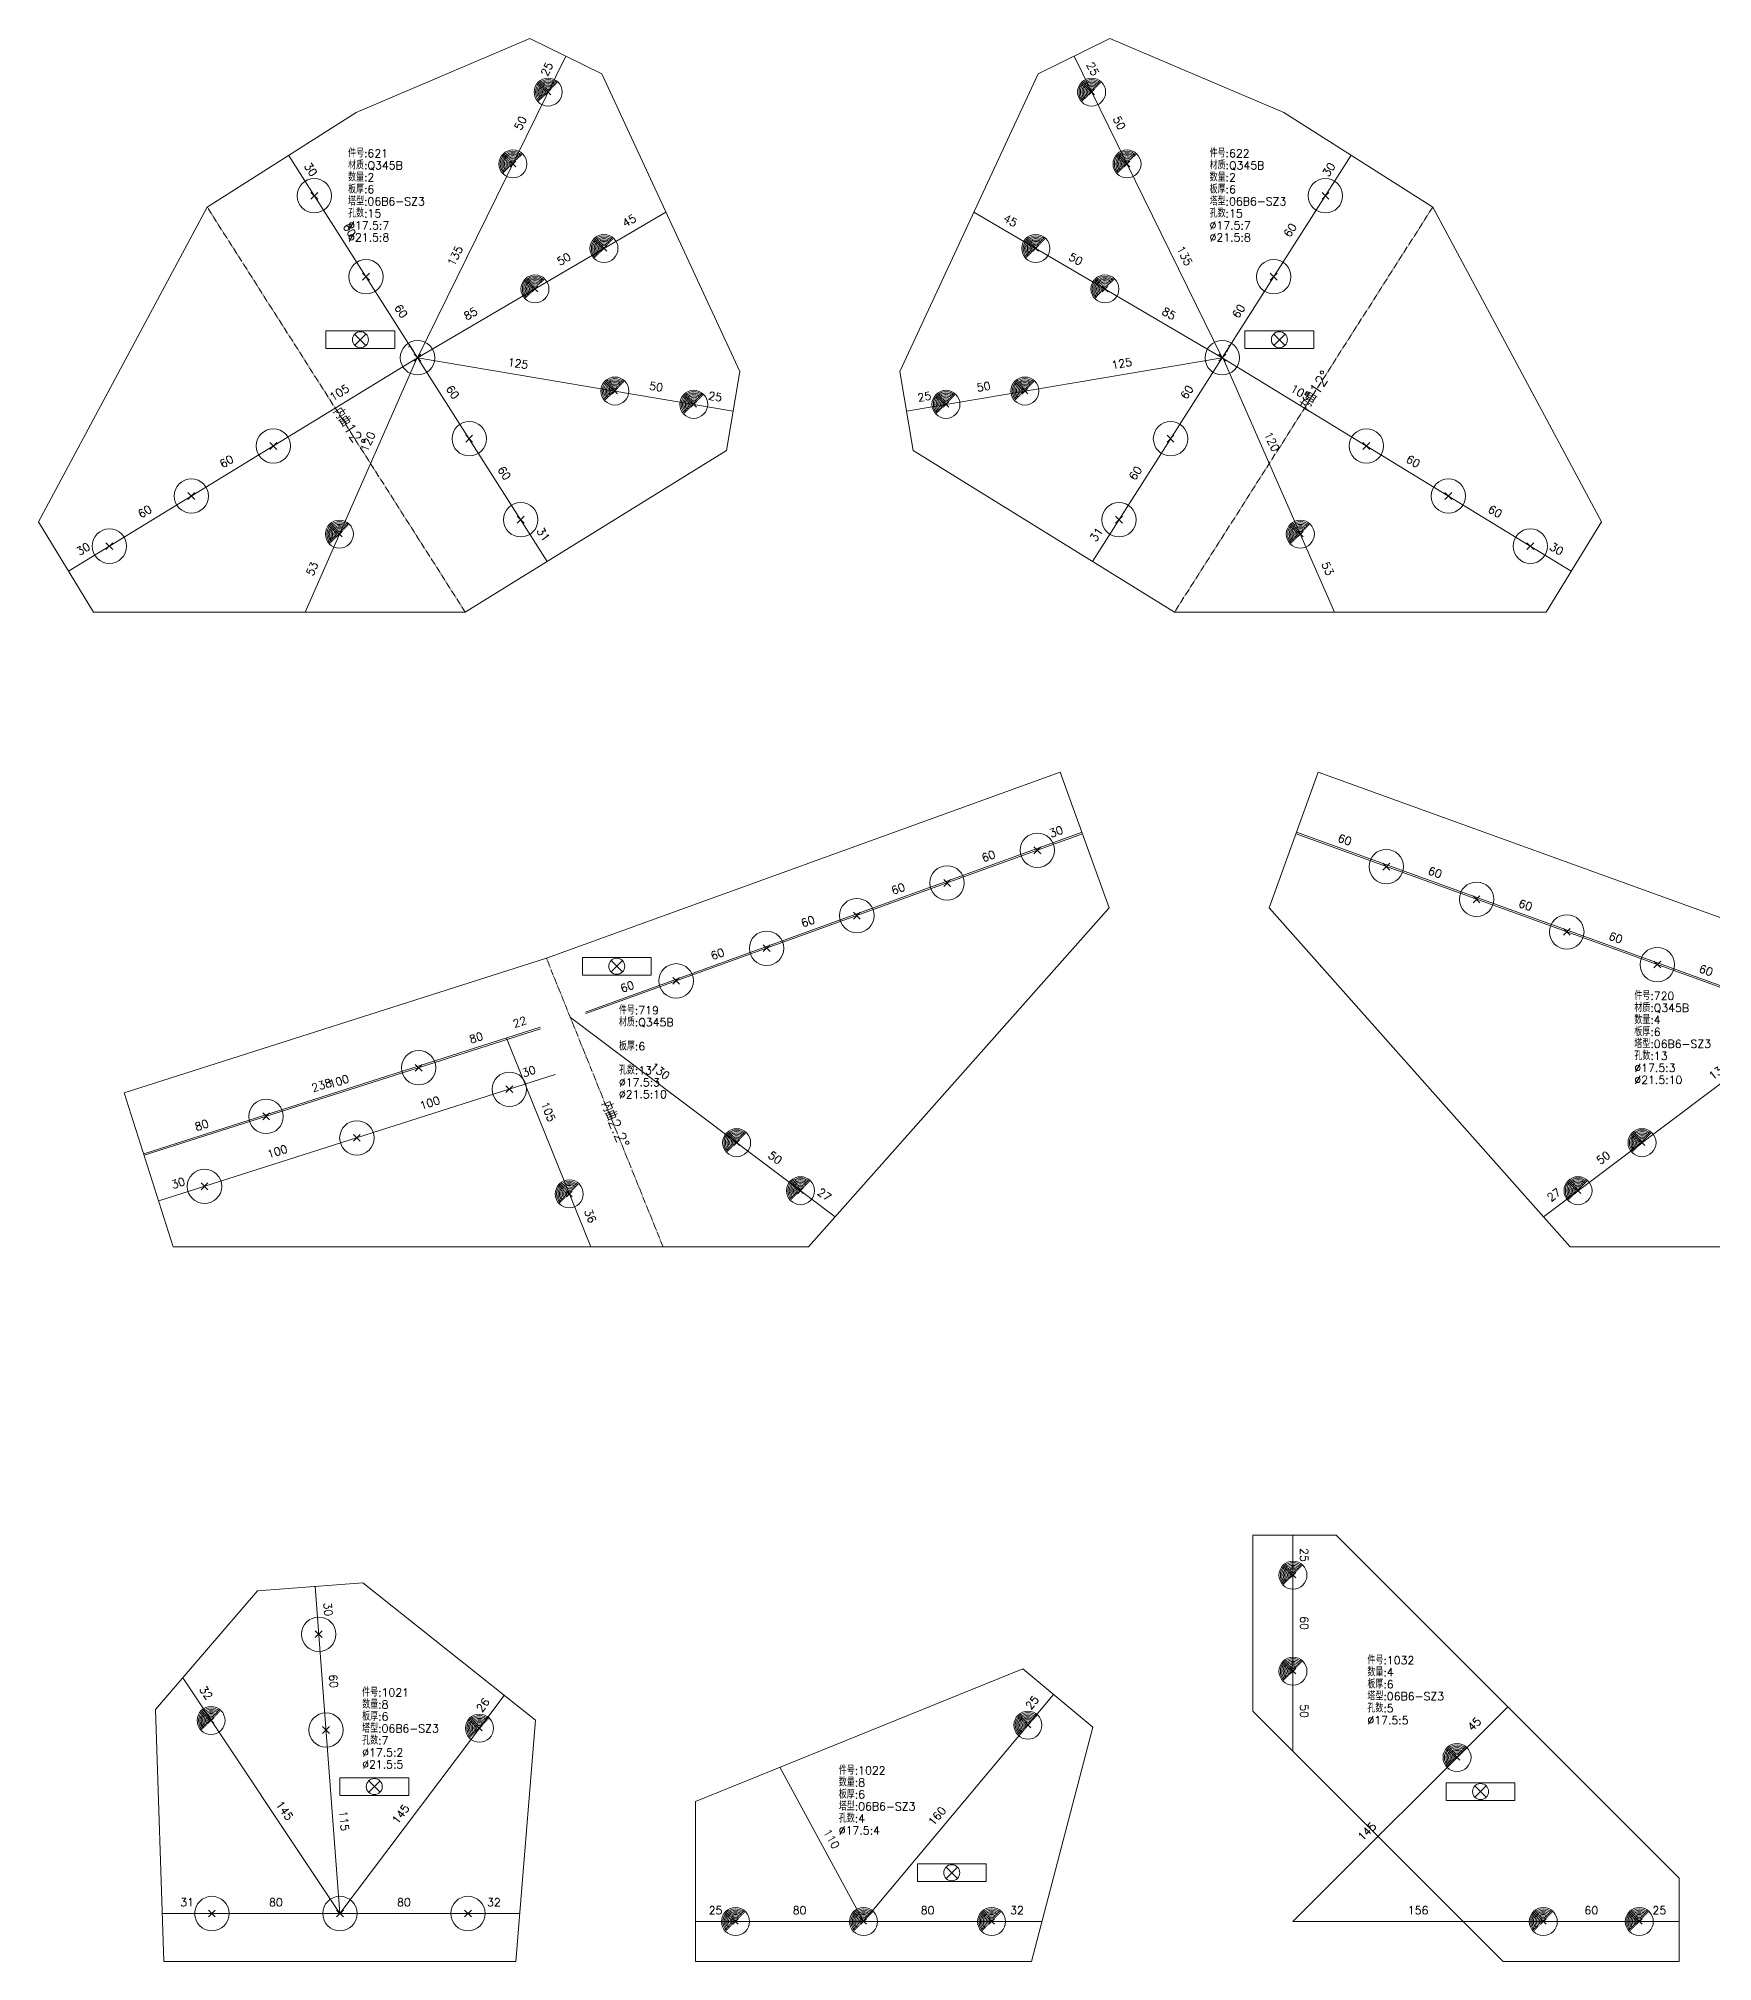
# Model space of a CAD drawing. Extents: x 0 to 6519, y -11 to 2213.
# Drawn here: x 1251 to 2297, y 0 to 1201 of the extents above; entities that cross this region are included whole.
import ezdxf
from ezdxf.enums import TextEntityAlignment as Align

# ---------------------------------------------------------------- set-up
doc = ezdxf.new("R2010")
doc.units = 0
doc.header["$MEASUREMENT"] = 0
doc.linetypes.add('制弯线', pattern=[5.9, 4, -0.5, 0.2, -0.5, 0.2, -0.5])
for name, color, linetype, lineweight in [('1', 7, 'CONTINUOUS', 25), ('2', 7, 'CONTINUOUS', 25), ('5', 7, 'CONTINUOUS', 25)]:
    doc.layers.add(name, color=color, linetype=linetype, lineweight=lineweight)
doc.styles.get("Standard").update_dxf_attribs({"font": 'simplex.shx', "width": 0.7, "height": 3, "bigfont": 'gbhzfs.shx'})

# ---------------------------------------------------------------- blocks, each defined once
blk = doc.blocks.new('板孔21.5')
at = {"layer": '5', "color": 7, "linetype": 'Continuous', "lineweight": 13}
for p, q in [((-0.2, -0.2), (0.2, 0.2)), ((0.2, -0.2), (-0.2, 0.2))]:
    blk.add_line(p, q, dxfattribs=at)
blk.add_circle((0, 0), 1, dxfattribs=at)
blk = doc.blocks.new('板孔17.5')
at = {"layer": '5', "color": 7, "linetype": 'Continuous', "lineweight": 0}
for p, q in [((-0.2, -0.2), (0.2, 0.2)), ((-0.2, 0.2), (0.2, -0.2))]:
    blk.add_line(p, q, dxfattribs=at)
at = {"layer": '5', "color": 7, "linetype": 'Continuous', "lineweight": 13}
blk.add_circle((0, 0), 1, dxfattribs=at)
for radius in [0.9, 0.8, 0.7, 0.6, 0.5, 0.4, 0.3, 0.2, 0.1]:
    blk.add_arc((0, 0), radius, 45, 225, dxfattribs=at)

msp = doc.modelspace()

# ---------------------------------------------------------------- linework, layer by layer
at = {"layer": '1', "color": 7, "linetype": 'Continuous', "lineweight": 18}
for p, q in [((1558, 1201.5), (1449.4, 1155.3)), ((1602.9, 1179.4), (1558, 1201.5)), ((1920.4, 1201.5), (1875.6, 1179.4)), ((2029, 1155.3), (1920.4, 1201.5)), ((1689.2, 993.4), (1602.9, 1179.4)), ((1875.6, 1179.4), (1789.2, 993.4)), ((1449.4, 1155.3), (1356.4, 1096.1)), ((2122.1, 1096.1), (2029, 1155.3)), ((1356.4, 1096.1), (1251, 899.4)), ((2227.5, 899.4), (2122.1, 1096.1)), ((1680.9, 944.1), (1689.2, 993.4)), ((1789.2, 993.4), (1797.5, 944.1)), ((1517.6, 843.1), (1680.9, 944.1)), ((1797.5, 944.1), (1960.8, 843.1)), ((1251, 899.4), (1285.4, 843.1)), ((2193.1, 843.1), (2227.5, 899.4)), ((1285.4, 843.1), (1517.6, 843.1)), ((1960.8, 843.1), (2193.1, 843.1)), ((1889.4, 743.1), (1568.3, 626.9)), ((1920, 658.4), (1889.4, 743.1)), ((2050.6, 743.1), (2020, 658.4)), ((2371.7, 626.9), (2050.6, 743.1)), ((1732.1, 446.6), (1920, 658.4)), ((2020, 658.4), (2208, 446.6)), ((1568.3, 626.9), (1304.5, 542.8)), ((1304.5, 542.8), (1335.2, 446.6)), ((1335.2, 446.6), (1732.1, 446.6)), ((2208, 446.6), (2604.8, 446.6)), ((2061.8, 266.4), (2009.8, 266.4)), ((2009.8, 266.4), (2009.8, 156.4)), ((2276.2, 52), (2061.8, 266.4)), ((1387.9, 231.7), (1324.1, 157.5)), ((1453.7, 236.7), (1387.9, 231.7)), ((1561.5, 150.8), (1453.7, 236.7)), ((1866, 182.9), (1661.5, 100)), ((1909.8, 146.4), (1866, 182.9)), ((1324.1, 157.5), (1329.3, 0)), ((2009.8, 156.4), (2166.2, 0)), ((1549.3, 0), (1561.5, 150.8)), ((1871.5, 0), (1909.8, 146.4)), ((1661.5, 100), (1661.5, 0)), ((2276.2, 0), (2276.2, 52)), ((1329.3, 0), (1549.3, 0)), ((1661.5, 0), (1871.5, 0)), ((2166.2, 0), (2276.2, 0))]:
    msp.add_line(p, q, dxfattribs=at)
at = {"layer": '1', "color": 7, "linetype": 'Continuous', "lineweight": 13}
for p, q in [((1430.6, 1018.8), (1430.6, 1007.8)), ((1473.6, 1018.8), (1430.6, 1018.8)), ((1455.6, 1016.8), (1448.5, 1009.7)), ((1448.5, 1016.8), (1455.6, 1009.7)), ((1473.6, 1007.8), (1473.6, 1018.8)), ((2004.8, 1018.8), (2004.8, 1007.8)), ((2047.8, 1018.8), (2004.8, 1018.8)), ((2029.9, 1016.8), (2022.8, 1009.7)), ((2022.8, 1016.8), (2029.9, 1009.7)), ((2047.8, 1007.8), (2047.8, 1018.8)), ((1430.6, 1007.8), (1473.6, 1007.8)), ((2004.8, 1007.8), (2047.8, 1007.8)), ((1590.8, 627.3), (1590.8, 616.3)), ((1633.8, 627.3), (1590.8, 627.3)), ((1615.8, 625.4), (1608.7, 618.3)), ((1608.7, 625.4), (1615.8, 618.3)), ((1633.8, 616.3), (1633.8, 627.3)), ((1590.8, 616.3), (1633.8, 616.3)), ((1439.3, 114.8), (1439.3, 103.8)), ((1482.3, 114.8), (1439.3, 114.8)), ((1464.4, 112.9), (1457.3, 105.8)), ((1457.3, 112.9), (1464.4, 105.8)), ((1482.3, 103.8), (1482.3, 114.8)), ((2130.5, 111.7), (2130.5, 100.7)), ((2173.5, 111.7), (2130.5, 111.7)), ((2155.5, 109.7), (2148.4, 102.7)), ((2148.4, 109.7), (2155.5, 102.7)), ((2173.5, 100.7), (2173.5, 111.7)), ((1439.3, 103.8), (1482.3, 103.8)), ((2130.5, 100.7), (2173.5, 100.7)), ((1800.1, 61), (1800.1, 50)), ((1843.1, 61), (1800.1, 61)), ((1843.1, 50), (1843.1, 61)), ((1800.1, 50), (1843.1, 50)), ((1825.2, 59), (1818.1, 51.9)), ((1818.1, 59), (1825.2, 51.9))]:
    msp.add_line(p, q, dxfattribs=at)
for centre in [(1452.1, 1013.3), (2026.3, 1013.3), (1612.3, 621.8), (1460.8, 109.3), (2152, 106.2), (1821.6, 55.5)]:
    msp.add_circle(centre, 5, dxfattribs=at)
at = {"layer": '2', "color": 9, "linetype": 'Continuous', "lineweight": 13}
for p, q in [((1487.8, 1002), (1580.4, 1190.5)), ((1990.6, 1002), (1898, 1190.5)), ((1568.9, 874.8), (1407.2, 1128.5)), ((1909.5, 874.8), (2071.2, 1128.5)), ((1487.8, 1002), (1643, 1093)), ((1990.6, 1002), (1835.4, 1093)), ((1487.8, 1002), (1269.7, 868.7)), ((1487.3, 1001.6), (1417.6, 843.1)), ((1487.8, 1002), (1685.1, 968.7)), ((1990.6, 1002), (1793.4, 968.7)), ((1990.6, 1002), (2208.7, 868.7)), ((1991.1, 1001.6), (2060.8, 843.1)), ((1592.7, 593.2), (1903, 705.5)), ((1593, 592.3), (1903.3, 704.5)), ((2347, 592.3), (2036.7, 704.5)), ((2347.3, 593.2), (2037, 705.5)), ((1583.3, 589.8), (1748.7, 465.3)), ((2356.7, 589.8), (2191.3, 465.3)), ((1564.4, 583.7), (1316.7, 504.7)), ((1564.7, 582.7), (1317, 503.7)), ((1543.3, 576.9), (1596, 446.6)), ((1573.8, 554.1), (1326.1, 475.2)), ((2034.8, 266.4), (2034.8, 131.4)), ((1439.3, 30), (1423.8, 234.4)), ((1439.3, 30), (1341.1, 177.2)), ((1439.3, 30), (1542, 166.3)), ((1766.5, 25), (1885.2, 166.9)), ((2034.8, 25), (2169, 159.2)), ((1766.5, 25), (1714.2, 121.4)), ((1328.3, 30), (1551.7, 30)), ((1878.1, 25), (1661.5, 25)), ((2034.8, 25), (2276.2, 25))]:
    msp.add_line(p, q, dxfattribs=at)
at = {"layer": '2', "color": 190, "linetype": '制弯线', "lineweight": 13}
for p, q in [((1517.6, 843.1), (1356.4, 1096.1)), ((2122.1, 1096.1), (1960.8, 843.1)), ((1641.2, 446.6), (1568.3, 626.9))]:
    msp.add_line(p, q, dxfattribs=at)

# ---------------------------------------------------------------- block references
at = {"layer": '1', "color": 7, "linetype": 'Continuous', "lineweight": 0}
for name, p, xscale, yscale, zscale in [('板孔17.5', (1569.4, 1168), 8.75, 8.75, 8.75), ('板孔17.5', (1909, 1168), 8.75, 8.75, 8.75), ('板孔17.5', (1547.4, 1123.1), 8.75, 8.75, 8.75), ('板孔17.5', (1931.1, 1123.1), 8.75, 8.75, 8.75), ('板孔21.5', (1423.3, 1103.2), 10.75, 10.75, 10.75), ('板孔21.5', (2055.1, 1103.2), 10.75, 10.75, 10.75), ('板孔17.5', (1604.3, 1070.3), 8.75, 8.75, 8.75), ('板孔17.5', (1874.1, 1070.3), 8.75, 8.75, 8.75), ('板孔21.5', (1455.6, 1052.6), 10.75, 10.75, 10.75), ('板孔21.5', (2022.8, 1052.6), 10.75, 10.75, 10.75), ('板孔17.5', (1561.2, 1045), 8.75, 8.75, 8.75), ('板孔17.5', (1917.3, 1045), 8.75, 8.75, 8.75), ('板孔21.5', (1487.8, 1002), 10.75, 10.75, 10.75), ('板孔21.5', (1990.6, 1002), 10.75, 10.75, 10.75), ('板孔17.5', (1611.1, 981.2), 8.75, 8.75, 8.75), ('板孔17.5', (1867.3, 981.2), 8.75, 8.75, 8.75), ('板孔17.5', (1660.4, 972.9), 8.75, 8.75, 8.75), ('板孔17.5', (1818, 972.9), 8.75, 8.75, 8.75), ('板孔21.5', (1520.1, 951.4), 10.75, 10.75, 10.75), ('板孔21.5', (1958.3, 951.4), 10.75, 10.75, 10.75), ('板孔21.5', (1397.7, 946.9), 10.75, 10.75, 10.75), ('板孔21.5', (2080.7, 946.9), 10.75, 10.75, 10.75), ('板孔21.5', (1346.5, 915.6), 10.75, 10.75, 10.75), ('板孔21.5', (2131.9, 915.6), 10.75, 10.75, 10.75), ('板孔21.5', (1552.3, 900.8), 10.75, 10.75, 10.75), ('板孔21.5', (1926.1, 900.8), 10.75, 10.75, 10.75), ('板孔21.5', (1295.3, 884.3), 10.75, 10.75, 10.75), ('板孔17.5', (1439, 891.8), 8.75, 8.75, 8.75), ('板孔17.5', (2039.4, 891.8), 8.75, 8.75, 8.75), ('板孔21.5', (2183.1, 884.3), 10.75, 10.75, 10.75), ('板孔21.5', (1875.1, 694.3), 10.75, 10.75, 10.75), ('板孔21.5', (2093.1, 684.1), 10.75, 10.75, 10.75), ('板孔21.5', (1818.7, 673.9), 10.75, 10.75, 10.75), ('板孔21.5', (2149.5, 663.7), 10.75, 10.75, 10.75), ('板孔21.5', (1762.3, 653.5), 10.75, 10.75, 10.75), ('板孔21.5', (2205.9, 643.3), 10.75, 10.75, 10.75), ('板孔21.5', (1705.9, 633.1), 10.75, 10.75, 10.75), ('板孔21.5', (2262.4, 622.9), 10.75, 10.75, 10.75), ('板孔21.5', (1649.4, 612.7), 10.75, 10.75, 10.75), ('板孔21.5', (1488.5, 558.4), 10.75, 10.75, 10.75), ('板孔21.5', (1545.2, 545), 10.75, 10.75, 10.75), ('板孔21.5', (1393.2, 528), 10.75, 10.75, 10.75), ('板孔21.5', (1449.9, 514.6), 10.75, 10.75, 10.75), ('板孔17.5', (1687.2, 511.6), 8.75, 8.75, 8.75), ('板孔17.5', (2252.9, 511.6), 8.75, 8.75, 8.75), ('板孔21.5', (1354.7, 484.3), 10.75, 10.75, 10.75), ('板孔17.5', (1582.6, 479.6), 8.75, 8.75, 8.75), ('板孔17.5', (1727.1, 481.6), 8.75, 8.75, 8.75), ('板孔17.5', (2212.9, 481.6), 8.75, 8.75, 8.75), ('板孔17.5', (2034.8, 241.4), 8.75, 8.75, 8.75), ('板孔21.5', (1426.1, 204.5), 10.75, 10.75, 10.75), ('板孔17.5', (2034.8, 181.4), 8.75, 8.75, 8.75), ('板孔17.5', (1358.8, 150.6), 8.75, 8.75, 8.75), ('板孔17.5', (1869.2, 147.7), 8.75, 8.75, 8.75), ('板孔21.5', (1430.6, 144.7), 10.75, 10.75, 10.75), ('板孔17.5', (1526.5, 145.8), 8.75, 8.75, 8.75), ('板孔17.5', (2137.3, 127.5), 8.75, 8.75, 8.75), ('板孔21.5', (1359.3, 30), 10.75, 10.75, 10.75), ('板孔21.5', (1439.3, 30), 10.75, 10.75, 10.75), ('板孔21.5', (1519.3, 30), 10.75, 10.75, 10.75), ('板孔17.5', (1686.5, 25), 8.75, 8.75, 8.75), ('板孔17.5', (1766.5, 25), 8.75, 8.75, 8.75), ('板孔17.5', (1846.5, 25), 8.75, 8.75, 8.75), ('板孔17.5', (2191.2, 25), 8.75, 8.75, 8.75), ('板孔17.5', (2251.2, 25), 8.75, 8.75, 8.75)]:
    msp.add_blockref(name, p, dxfattribs=dict(at, xscale=xscale, yscale=yscale, zscale=zscale))

# ---------------------------------------------------------------- texts
at = {"layer": '1', "color": 7, "linetype": 'Continuous', "lineweight": 13}
for s, p in [('件号:621', (1444.4, 1125.7)), ('件号:622', (1982.7, 1125.7)), ('材质:Q345B', (1444.4, 1118.2)), ('数量:2', (1444.4, 1110.7)), ('材质:Q345B', (1982.7, 1118.2)), ('数量:2', (1982.7, 1110.7)), ('板厚:6', (1444.4, 1103.2)), ('板厚:6', (1982.7, 1103.2)), ('塔型:06B6-SZ3', (1444.4, 1095.7)), ('孔数:15', (1444.4, 1088.2)), ('塔型:06B6-SZ3', (1982.7, 1095.7)), ('孔数:15', (1982.7, 1088.2)), ('%%c17.5:7', (1444.4, 1080.7)), ('%%c17.5:7', (1982.7, 1080.7)), ('%%c21.5:8', (1444.4, 1073.2)), ('%%c21.5:8', (1982.7, 1073.2)), ('件号:720', (2248.1, 599.3)), ('件号:719', (1613.6, 590.3)), ('材质:Q345B', (1613.6, 582.8)), ('材质:Q345B', (2248.1, 591.8)), ('数量:4', (2248.1, 584.3)), ('板厚:6', (2248.1, 576.8)), ('板厚:6', (1613.6, 567.8)), ('塔型:06B6-SZ3', (2248.1, 569.3)), ('孔数:13', (2248.1, 561.8)), ('孔数:13', (1613.6, 552.8)), ('%%c17.5:3', (2248.1, 554.3)), ('%%c21.5:10', (2248.1, 546.8)), ('%%c17.5:3', (1613.6, 545.3)), ('%%c21.5:10', (1613.6, 537.8)), ('件号:1032', (2081.3, 184.2)), ('数量:4', (2081.3, 176.7)), ('件号:1021', (1453.2, 164.1)), ('板厚:6', (2081.3, 169.2)), ('塔型:06B6-SZ3', (2081.3, 161.7)), ('数量:8', (1453.2, 156.6)), ('孔数:5', (2081.3, 154.2)), ('板厚:6', (1453.2, 149.1)), ('塔型:06B6-SZ3', (1453.2, 141.6)), ('%%c17.5:5', (2081.3, 146.7)), ('孔数:7', (1453.2, 134.1)), ('%%c17.5:2', (1453.2, 126.6)), ('%%c21.5:5', (1453.2, 119.1)), ('件号:1022', (1751, 115.4)), ('数量:8', (1751, 107.9)), ('板厚:6', (1751, 100.4)), ('塔型:06B6-SZ3', (1751, 92.9)), ('孔数:4', (1751, 85.4)), ('%%c17.5:4', (1751, 77.9))]:
    msp.add_text(s, height=5, dxfattribs=at).set_placement(p, align=Align.BOTTOM_LEFT)
at = {"layer": '2', "color": 7, "linetype": 'Continuous', "lineweight": 13}
for s, rotation, p in [('25', 64, (1572.2, 1180.6)), ('25', 297, (1906.2, 1180.6)), ('50', 64, (1555.7, 1146.9)), ('50', 297, (1922.7, 1146.9)), ('30', 304, (1417.8, 1117.4)), ('30', 57, (2060.6, 1117.4)), ('60', 304, (1442, 1079.5)), ('45', 30, (1622.1, 1084.2)), ('45', 331, (1856.3, 1084.2)), ('60', 57, (2036.4, 1079.5)), ('135', 64, (1514.9, 1063.9)), ('135', 297, (1963.5, 1063.9)), ('50', 30, (1581.2, 1060.2)), ('50', 331, (1897.2, 1060.2)), ('60', 304, (1474.2, 1028.9)), ('85', 30, (1523, 1026.1)), ('60', 57, (2004.2, 1028.9)), ('85', 331, (1955.4, 1026.1)), ('1', 31, (1486, 1004.4)), ('1', 330, (1992.4, 1004.4)), ('125', 351, (1550, 994.5)), ('125', 10, (1928.5, 994.5)), ('50', 351, (1636.3, 980)), ('50', 10, (1842.2, 980)), ('105', 31, (1441, 976.8)), ('60', 304, (1506.5, 978.3)), ('25', 351, (1673.2, 973.8)), ('25', 10, (1805.2, 973.8)), ('60', 57, (1971.9, 978.3)), ('105', 330, (2037.5, 976.8)), ('120', 66, (1460.4, 947.9)), ('120', 295, (2018, 947.9)), ('60', 31, (1370.6, 933.8)), ('60', 330, (2107.9, 933.8)), ('60', 304, (1538.7, 927.7)), ('60', 57, (1939.7, 927.7)), ('60', 31, (1319.4, 902.5)), ('60', 330, (2159.1, 902.5)), ('31', 304, (1563.1, 889.4)), ('31', 57, (1915.3, 889.4)), ('30', 31, (1281, 879.1)), ('30', 330, (2197.5, 879.1)), ('53', 66, (1425.6, 868.6)), ('53', 295, (2052.9, 868.6)), ('30', 20, (1888.2, 702.2)), ('60', 341, (2065.9, 697.1)), ('60', 20, (1845.9, 686.9)), ('60', 20, (1789.5, 666.5)), ('60', 341, (2122.3, 676.7)), ('60', 341, (2178.8, 656.3)), ('60', 20, (1733.1, 646.1)), ('60', 341, (2235.2, 635.9)), ('60', 20, (1676.6, 625.7)), ('60', 341, (2291.6, 615.5)), ('60', 20, (1620.2, 605.3)), ('22', 18, (1552.9, 583.2)), ('80', 18, (1525.7, 573.4)), ('100', 18, (1439.9, 546.1)), ('30', 18, (1558.6, 552.4)), ('130', 324, (1637, 553.1)), ('130', 37, (2303, 553.1)), ('238', 18, (1429.1, 543.7)), ('100', 18, (1496.7, 532.7)), ('105', 293, (1565.8, 529.4)), ('80', 18, (1354.2, 518.8)), ('100', 18, (1401.4, 502.3)), ('50', 324, (1708.9, 499)), ('50', 37, (2231.1, 499)), ('30', 18, (1339.5, 482.6)), ('27', 324, (1739.7, 475.9)), ('27', 37, (2200.3, 475.9)), ('36', 293, (1592.1, 464.2)), ('25', 271, (2037.8, 253.9)), ('30', 275, (1427.9, 219.7)), ('60', 271, (2037.8, 211.4)), ('32', 305, (1352.4, 165.6)), ('60', 275, (1431.3, 174.8)), ('26', 53, (1531.8, 157.9)), ('25', 50, (1874.9, 159.2)), ('50', 271, (2037.8, 156.4)), ('45', 45, (2151, 145.5)), ('145', 305, (1401.5, 92)), ('145', 53, (1480.5, 89.7)), ('160', 50, (1815.5, 88.3)), ('115', 275, (1437.9, 87.6)), ('145', 45, (2083.9, 78.4)), ('110', 300, (1743, 74.6))]:
    msp.add_text(s, height=5, rotation=rotation, dxfattribs=at).set_placement(p, align=Align.BOTTOM_CENTER)
for s, rotation, p in [('内曲12%%d', 57, (2045.7, 966.9)), ('内曲12%%d', 304, (1432.8, 966.9)), ('内曲2.2%%d', 293, (1600.2, 534.9))]:
    msp.add_text(s, height=7, rotation=rotation, dxfattribs=at).set_placement(p, align=Align.BOTTOM_LEFT)
for s, p in [('31', (1343.8, 33)), ('80', (1399.3, 33)), ('80', (1479.3, 33)), ('32', (1535.5, 33)), ('25', (1674, 28)), ('80', (1726.5, 28)), ('80', (1806.5, 28)), ('32', (1862.3, 28)), ('156', (2113, 28)), ('60', (2221.2, 28)), ('25', (2263.7, 28))]:
    msp.add_text(s, height=5, dxfattribs=at).set_placement(p, align=Align.BOTTOM_CENTER)

doc.saveas('drawing.dxf')
